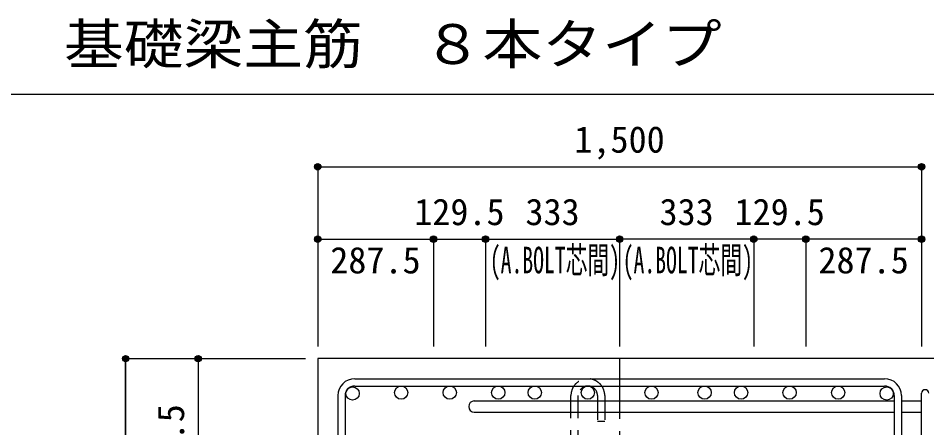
# Model space of a CAD drawing. Units: millimetres at full size, sheet at 1:30. Extents: x -5973 to 5954, y -4195 to 4201.
# Drawn here: x -942 to 1315, y -1052 to -33 of the extents above; entities that cross this region are included whole.
import ezdxf
from ezdxf.enums import TextEntityAlignment as Align

# ---------------------------------------------------------------- set-up
doc = ezdxf.new("R2010")
doc.units = ezdxf.units.MM
doc.header["$LTSCALE"] = 30
doc.header["$PDMODE"] = 32
doc.header["$PDSIZE"] = 15
doc.linetypes.add('CHAIN1', pattern=[8, 5, -1, 1, -1])
doc.linetypes.add('DASHED2', pattern=[3, 2, -1])
for name, color, linetype in [('0-1_躯体線', 2, 'Continuous'), ('0-3_立上り筋', 3, 'Continuous'), ('0-4_フープ筋', 7, 'Continuous'), ('0-5_基礎梁筋', 7, 'Continuous'), ('0-6_スタラップ筋', 7, 'Continuous'), ('0-7_文字', 4, 'Continuous'), ('0-C', 7, 'DASHED2'), ('0-D_寸法', 4, 'Continuous'), ('6-7_文字', 7, 'Continuous'), ('F-0_枠', 6, 'Continuous')]:
    doc.layers.add(name, color=color, linetype=linetype)
doc.styles.add('ＭＳ ゴシック', font='')
doc.styles.get('ＭＳ ゴシック').set_extended_font_data('MS Gothic')

msp = doc.modelspace()

# ---------------------------------------------------------------- linework, layer by layer
at = {"layer": '0-1_躯体線'}
for p, q in [((1702.44, -879.66), (-197.56, -879.66)), ((-197.56, -879.66), (-197.56, -2379.66))]:
    msp.add_line(p, q, dxfattribs=at)
at = {"layer": '0-3_立上り筋'}
for centre in [(9.73, -964.16), (130.33, -964.16), (250.94, -964.16), (341.44, -964.16), (473.44, -964.16), (631.44, -964.16), (763.44, -964.16), (853.94, -964.16), (974.54, -964.16), (1095.14, -964.16), (-110.87, -966.36), (1215.74, -966.36)]:
    msp.add_circle(centre, 16.5, dxfattribs=at)
at = {"layer": '0-4_フープ筋'}
for p, q in [((-105.56, -929.66), (1210.44, -929.66)), ((-105.56, -947.66), (1210.44, -947.66)), ((-147.56, -971.66), (-147.56, -2287.66)), ((-129.56, -971.66), (-129.56, -2287.66)), ((1234.44, -971.66), (1234.44, -2287.66)), ((1252.44, -971.66), (1252.44, -2287.66))]:
    msp.add_line(p, q, dxfattribs=at)
for centre, radius, start, end in [((-105.56, -971.66), 42, 90, 180), ((-105.56, -971.66), 24, 90, 180), ((1210.44, -971.66), 42, 0, 90), ((1210.44, -971.66), 24, 0, 90)]:
    msp.add_arc(centre, radius, start, end, dxfattribs=at)
at = {"layer": '0-5_基礎梁筋'}
for p, q in [((191.44, -984.86), (1234.44, -984.86)), ((1252.44, -984.86), (1302.44, -984.86)), ((191.44, -1012.86), (1234.44, -1012.86)), ((1252.44, -1012.86), (1302.44, -1012.86))]:
    msp.add_line(p, q, dxfattribs=at)
msp.add_arc((191.44, -998.86), 14, 90, 270, dxfattribs=at)
at = {"layer": '0-6_スタラップ筋'}
msp.add_line((1302.44, -1711.16), (1302.44, -965.86), dxfattribs=at)
msp.add_arc((1311.44, -965.86), 9, 0, 180, dxfattribs=at)
at = {"layer": '0-C'}
for p, q in [((431.44, -2287.66), (431.44, -971.66)), ((449.44, -2287.66), (449.44, -971.66)), ((497.44, -971.66), (497.44, -1035.66))]:
    msp.add_line(p, q, dxfattribs=at)
msp.add_lwpolyline([(515.44, -971.66), (515.44, -1035.66), (497.44, -1035.66)], dxfattribs=at)
for radius in [42, 24]:
    msp.add_arc((473.44, -971.66), radius, 0, 180, dxfattribs=at)
at = {"layer": '0-D_寸法'}
for p, q in [((-197.56, -402.62), (1302.44, -402.62)), ((-197.56, -402.62), (1302.44, -402.62)), ((-197.56, -402.62), (-197.56, -582.62)), ((-197.56, -402.62), (-197.56, -582.62)), ((1302.44, -402.62), (1302.44, -582.62)), ((-197.56, -582.62), (-197.56, -849.66)), ((-197.56, -582.62), (89.94, -582.62)), ((89.94, -582.62), (89.94, -849.66)), ((89.94, -582.62), (219.44, -582.62)), ((219.44, -582.62), (219.44, -849.66)), ((219.44, -582.62), (552.44, -582.62)), ((885.44, -582.62), (552.44, -582.62)), ((552.44, -582.62), (552.44, -849.66)), ((1014.94, -582.62), (885.44, -582.62)), ((885.44, -582.62), (885.44, -849.66)), ((1302.44, -582.62), (1014.94, -582.62)), ((1014.94, -582.62), (1014.94, -849.66)), ((1302.44, -582.62), (1302.44, -849.66)), ((-674.6, -879.66), (-494.6, -879.66)), ((-674.6, -879.66), (-494.6, -879.66)), ((-674.6, -2379.66), (-674.6, -879.66)), ((-674.6, -879.66), (-674.6, -2379.66)), ((-494.6, -879.66), (-494.6, -1330.16)), ((-494.6, -879.66), (-227.56, -879.66))]:
    msp.add_line(p, q, dxfattribs=at)
at = {"layer": '0-D_寸法', "linetype": 'CHAIN1'}
msp.add_line((552.44, -879.66), (552.44, -2779.66), dxfattribs=at)
at = {"layer": '0-D_寸法'}
for centre, radius in [((-197.56, -402.62), 8), ((-197.56, -402.62), 7.2), ((-197.56, -402.62), 6.4), ((-197.56, -402.62), 5.6), ((-197.56, -402.62), 4.8), ((-197.56, -402.62), 4), ((-197.56, -402.62), 3.2), ((-197.56, -402.62), 2.4), ((-197.56, -402.62), 1.6), ((-197.56, -402.62), 0.8), ((1302.44, -402.62), 8), ((1302.44, -402.62), 7.2), ((1302.44, -402.62), 6.4), ((1302.44, -402.62), 5.6), ((1302.44, -402.62), 4.8), ((1302.44, -402.62), 4), ((1302.44, -402.62), 3.2), ((1302.44, -402.62), 2.4), ((1302.44, -402.62), 1.6), ((1302.44, -402.62), 0.8), ((-197.56, -582.62), 8), ((-197.56, -582.62), 7.2), ((-197.56, -582.62), 6.4), ((-197.56, -582.62), 5.6), ((-197.56, -582.62), 4.8), ((-197.56, -582.62), 4), ((-197.56, -582.62), 3.2), ((-197.56, -582.62), 2.4), ((-197.56, -582.62), 1.6), ((-197.56, -582.62), 0.8), ((89.94, -582.62), 8), ((89.94, -582.62), 7.2), ((89.94, -582.62), 6.4), ((89.94, -582.62), 5.6), ((89.94, -582.62), 4.8), ((89.94, -582.62), 4), ((89.94, -582.62), 3.2), ((89.94, -582.62), 2.4), ((89.94, -582.62), 1.6), ((89.94, -582.62), 0.8), ((219.44, -582.62), 8), ((219.44, -582.62), 7.2), ((219.44, -582.62), 6.4), ((219.44, -582.62), 5.6), ((219.44, -582.62), 4.8), ((219.44, -582.62), 4), ((219.44, -582.62), 3.2), ((219.44, -582.62), 2.4), ((219.44, -582.62), 1.6), ((219.44, -582.62), 0.8), ((552.44, -582.62), 8), ((552.44, -582.62), 7.2), ((552.44, -582.62), 6.4), ((552.44, -582.62), 5.6), ((552.44, -582.62), 4.8), ((552.44, -582.62), 4), ((552.44, -582.62), 3.2), ((552.44, -582.62), 2.4), ((552.44, -582.62), 1.6), ((552.44, -582.62), 0.8), ((885.44, -582.62), 8), ((885.44, -582.62), 7.2), ((885.44, -582.62), 6.4), ((885.44, -582.62), 5.6), ((885.44, -582.62), 4.8), ((885.44, -582.62), 4), ((885.44, -582.62), 3.2), ((885.44, -582.62), 2.4), ((885.44, -582.62), 1.6), ((885.44, -582.62), 0.8), ((1014.94, -582.62), 8), ((1014.94, -582.62), 7.2), ((1014.94, -582.62), 6.4), ((1014.94, -582.62), 5.6), ((1014.94, -582.62), 4.8), ((1014.94, -582.62), 4), ((1014.94, -582.62), 3.2), ((1014.94, -582.62), 2.4), ((1014.94, -582.62), 1.6), ((1014.94, -582.62), 0.8), ((1302.44, -582.62), 8), ((1302.44, -582.62), 7.2), ((1302.44, -582.62), 6.4), ((1302.44, -582.62), 5.6), ((1302.44, -582.62), 4.8), ((1302.44, -582.62), 4), ((1302.44, -582.62), 3.2), ((1302.44, -582.62), 2.4), ((1302.44, -582.62), 1.6), ((1302.44, -582.62), 0.8), ((-674.6, -879.66), 8), ((-674.6, -879.66), 7.2), ((-674.6, -879.66), 6.4), ((-674.6, -879.66), 5.6), ((-674.6, -879.66), 4.8), ((-674.6, -879.66), 4), ((-674.6, -879.66), 3.2), ((-674.6, -879.66), 2.4), ((-674.6, -879.66), 1.6), ((-674.6, -879.66), 0.8), ((-494.6, -879.66), 8), ((-494.6, -879.66), 7.2), ((-494.6, -879.66), 6.4), ((-494.6, -879.66), 5.6), ((-494.6, -879.66), 4.8), ((-494.6, -879.66), 4), ((-494.6, -879.66), 3.2), ((-494.6, -879.66), 2.4), ((-494.6, -879.66), 1.6), ((-494.6, -879.66), 0.8)]:
    msp.add_circle(centre, radius, dxfattribs=at)
at = {"layer": '0-D_寸法', "color": 7}
for p in [(-197.56, -402.62), (-197.56, -402.62), (1302.44, -402.62), (-197.56, -582.62), (89.94, -582.62), (219.44, -582.62), (552.44, -582.62), (885.44, -582.62), (1014.94, -582.62), (1302.44, -582.62), (-674.6, -879.66), (-494.6, -879.66)]:
    msp.add_point(p, dxfattribs=at)
at = {"layer": 'F-0_枠', "color": 2}
msp.add_line((-5972.88, -222.05), (3723.6, -222.05), dxfattribs=at)

# ---------------------------------------------------------------- texts
at = {"layer": '0-7_文字', "style": 'ＭＳ ゴシック', "width": 0.6}
for p in [(229.9, -687.44), (559.97, -687.44)]:
    msp.add_text('(A.BOLT芯間)', height=65.98, dxfattribs=at).set_placement(p, align=Align.BOTTOM_LEFT)
at = {"layer": '0-D_寸法', "style": 'ＭＳ ゴシック'}
for s, p in [('1,500', (439.94, -387.62)), ('129.5', (42.19, -567.62)), ('333', (318.44, -567.62)), ('333', (651.44, -567.62)), ('129.5', (837.69, -567.62)), ('287.5', (-166.31, -687.62)), ('287.5', (1046.19, -687.62))]:
    msp.add_text(s, height=65.98, dxfattribs=at).set_placement(p, align=Align.BOTTOM_LEFT)
msp.add_text('450.5', height=65.98, rotation=90, dxfattribs=at).set_placement((-509.6, -1217.41), align=Align.BOTTOM_LEFT)
at = {"layer": '6-7_文字', "color": 2, "style": 'ＭＳ ゴシック', "width": 1.1}
msp.add_text('\u3000\u3000基礎梁主筋\u3000８本タイプ', height=98.97, dxfattribs=at).set_placement((-1124.64, -177.05), align=Align.BOTTOM_LEFT)

doc.saveas('drawing.dxf')
